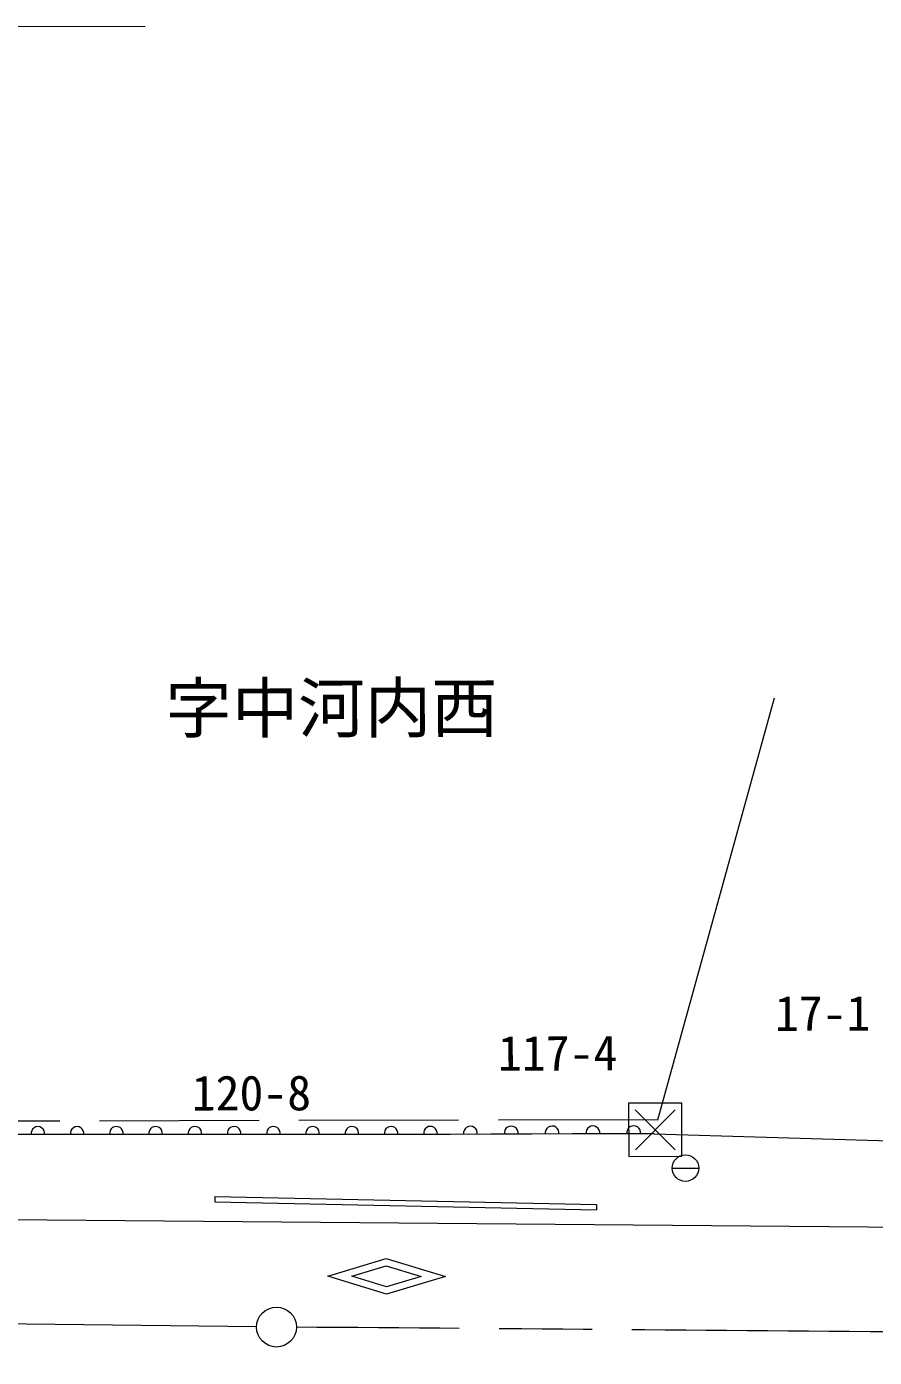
# Model space of a CAD drawing. Units: millimetres, scale not verified. Extents: x 40000 to 680000, y 20000 to 380000.
# Drawn here: x 459897 to 491780, y 274961 to 325021 of the extents above; entities that cross this region are included whole.
import ezdxf
from ezdxf.enums import TextEntityAlignment as Align

# ---------------------------------------------------------------- set-up
doc = ezdxf.new("R2010")
doc.units = ezdxf.units.MM
doc.header["$LTSCALE"] = 1000
doc.linetypes.add('CHAIN', pattern=[18.5, 12, -1.5, 3.5, -1.5])
doc.linetypes.add('DASHED', pattern=[7.5, 6, -1.5])
for name, color, linetype, lineweight in [('M-BGD', 7, 'Continuous', 13), ('M-BGD-EXST', 7, 'Continuous', 13), ('M-BMK', 2, 'CHAIN', 13), ('M-BMK-SRVR', 3, 'Continuous', 13), ('M-STR-HTXT', 7, 'Continuous', 13), ('M-STR-STRC', 7, 'Continuous', 13)]:
    doc.layers.add(name, color=color, linetype=linetype, lineweight=lineweight)
doc.layers.add('M-BMK-HTXT', color=7, linetype='Continuous')
doc.styles.add('ＭＳ ゴシック', font='')
doc.styles.get('ＭＳ ゴシック').set_extended_font_data('MS Gothic')

msp = doc.modelspace()

# ---------------------------------------------------------------- linework, layer by layer
at = {"layer": 'M-BGD'}
for p, q in [((483640, 283901), (488018, 299774)), ((461057, 283344), (459581, 283343)), ((462534, 283345), (461057, 283344)), ((464010, 283345), (462534, 283345)), ((465486, 283346), (464010, 283345)), ((466962, 283347), (465486, 283346)), ((468439, 283348), (466962, 283347)), ((469915, 283348), (468439, 283348)), ((471391, 283349), (469915, 283348)), ((472868, 283350), (471391, 283349)), ((474344, 283351), (472868, 283350)), ((475820, 283351), (474344, 283351)), ((477356, 283356), (475820, 283351)), ((478891, 283360), (477356, 283356)), ((480427, 283365), (478891, 283360)), ((481962, 283369), (480427, 283365)), ((483498, 283374), (481962, 283369)), ((466978, 281018), (466973, 280818)), ((466978, 281018), (481335, 280709)), ((466973, 280818), (481331, 280509)), ((481335, 280709), (481331, 280509))]:
    msp.add_line(p, q, dxfattribs=at)
for points in [[(519461, 279616), (418025, 280485), (320211, 281476), (216900, 282880), (135047, 284197), (82881, 285051)], [(483498, 283374), (500810, 282861), (528157, 282619)]]:
    msp.add_lwpolyline(points, dxfattribs=at)
at = {"layer": 'M-BGD', "linetype": 'DASHED'}
msp.add_lwpolyline([(483640, 283901), (450066, 283822), (432736, 283789), (432737, 283331)], dxfattribs=at)
at = {"layer": 'M-BGD'}
for centre, radius, start, end in [((460319, 283393), 251, 348.742, 191.3144), ((461795, 283393), 251, 348.7441, 191.3146), ((463272, 283394), 251, 348.7441, 191.3146), ((464748, 283395), 251, 348.7422, 191.3165), ((466224, 283396), 251, 348.7431, 191.3133), ((467700, 283396), 251, 348.7431, 191.3133), ((469177, 283397), 251, 348.7441, 191.3146), ((470653, 283398), 251, 348.7441, 191.3146), ((472129, 283399), 251, 348.7422, 191.3165), ((473606, 283399), 251, 348.7431, 191.3133), ((475082, 283400), 251, 348.7431, 191.3133), ((476588, 283395), 259, 351.0997, 189.2363), ((478123, 283399), 259, 351.1008, 189.2352), ((479659, 283404), 259, 351.1008, 189.2352), ((481194, 283408), 259, 351.0997, 189.2363), ((482730, 283413), 259, 351.1008, 189.2352)]:
    msp.add_arc(centre, radius, start, end, dxfattribs=at)
at = {"layer": 'M-BGD-EXST'}
for p, q in [((482789, 284270), (484292, 282773)), ((482792, 282770), (484289, 284273)), ((484174, 282081), (485174, 282083))]:
    msp.add_line(p, q, dxfattribs=at)
msp.add_lwpolyline([(482542, 282520), (484542, 282524), (484539, 284524), (482539, 284520)], close=True, dxfattribs=at)
msp.add_circle((484674, 282082), 500, dxfattribs=at)
at = {"layer": 'M-BMK'}
msp.add_line((468545, 276109), (370164, 277206), dxfattribs=at)
msp.add_arc((393754, -10638463), 10914825, 89.08183, 89.59952, dxfattribs=at)
at = {"layer": 'M-BMK-SRVR'}
msp.add_circle((469295, 276101), 750, dxfattribs=at)
at = {"layer": 'M-STR-HTXT'}
msp.add_lwpolyline([(464355, 325021), (435864, 324965), (414446, 277336)], dxfattribs=at)
at = {"layer": 'M-STR-STRC'}
for points in [[(471223, 278018), (473418, 278681), (475654, 277998), (473426, 277333)], [(472132, 278014), (473417, 278403), (474732, 278001), (473427, 277611)]]:
    msp.add_lwpolyline(points, close=True, dxfattribs=at)

# ---------------------------------------------------------------- texts
at = {"layer": 'M-BMK-HTXT', "style": 'ＭＳ ゴシック'}
for s, height, p in [('字中河内西', 1833, (471365, 299391)), ('17-1', 1320, (489835, 287906)), ('117-4', 1320, (479869, 286410)), ('120-8', 1320, (468352, 284911))]:
    msp.add_text(s, height=height, rotation=0.112, dxfattribs=at).set_placement(p, align=Align.MIDDLE_CENTER)

doc.saveas('drawing.dxf')
